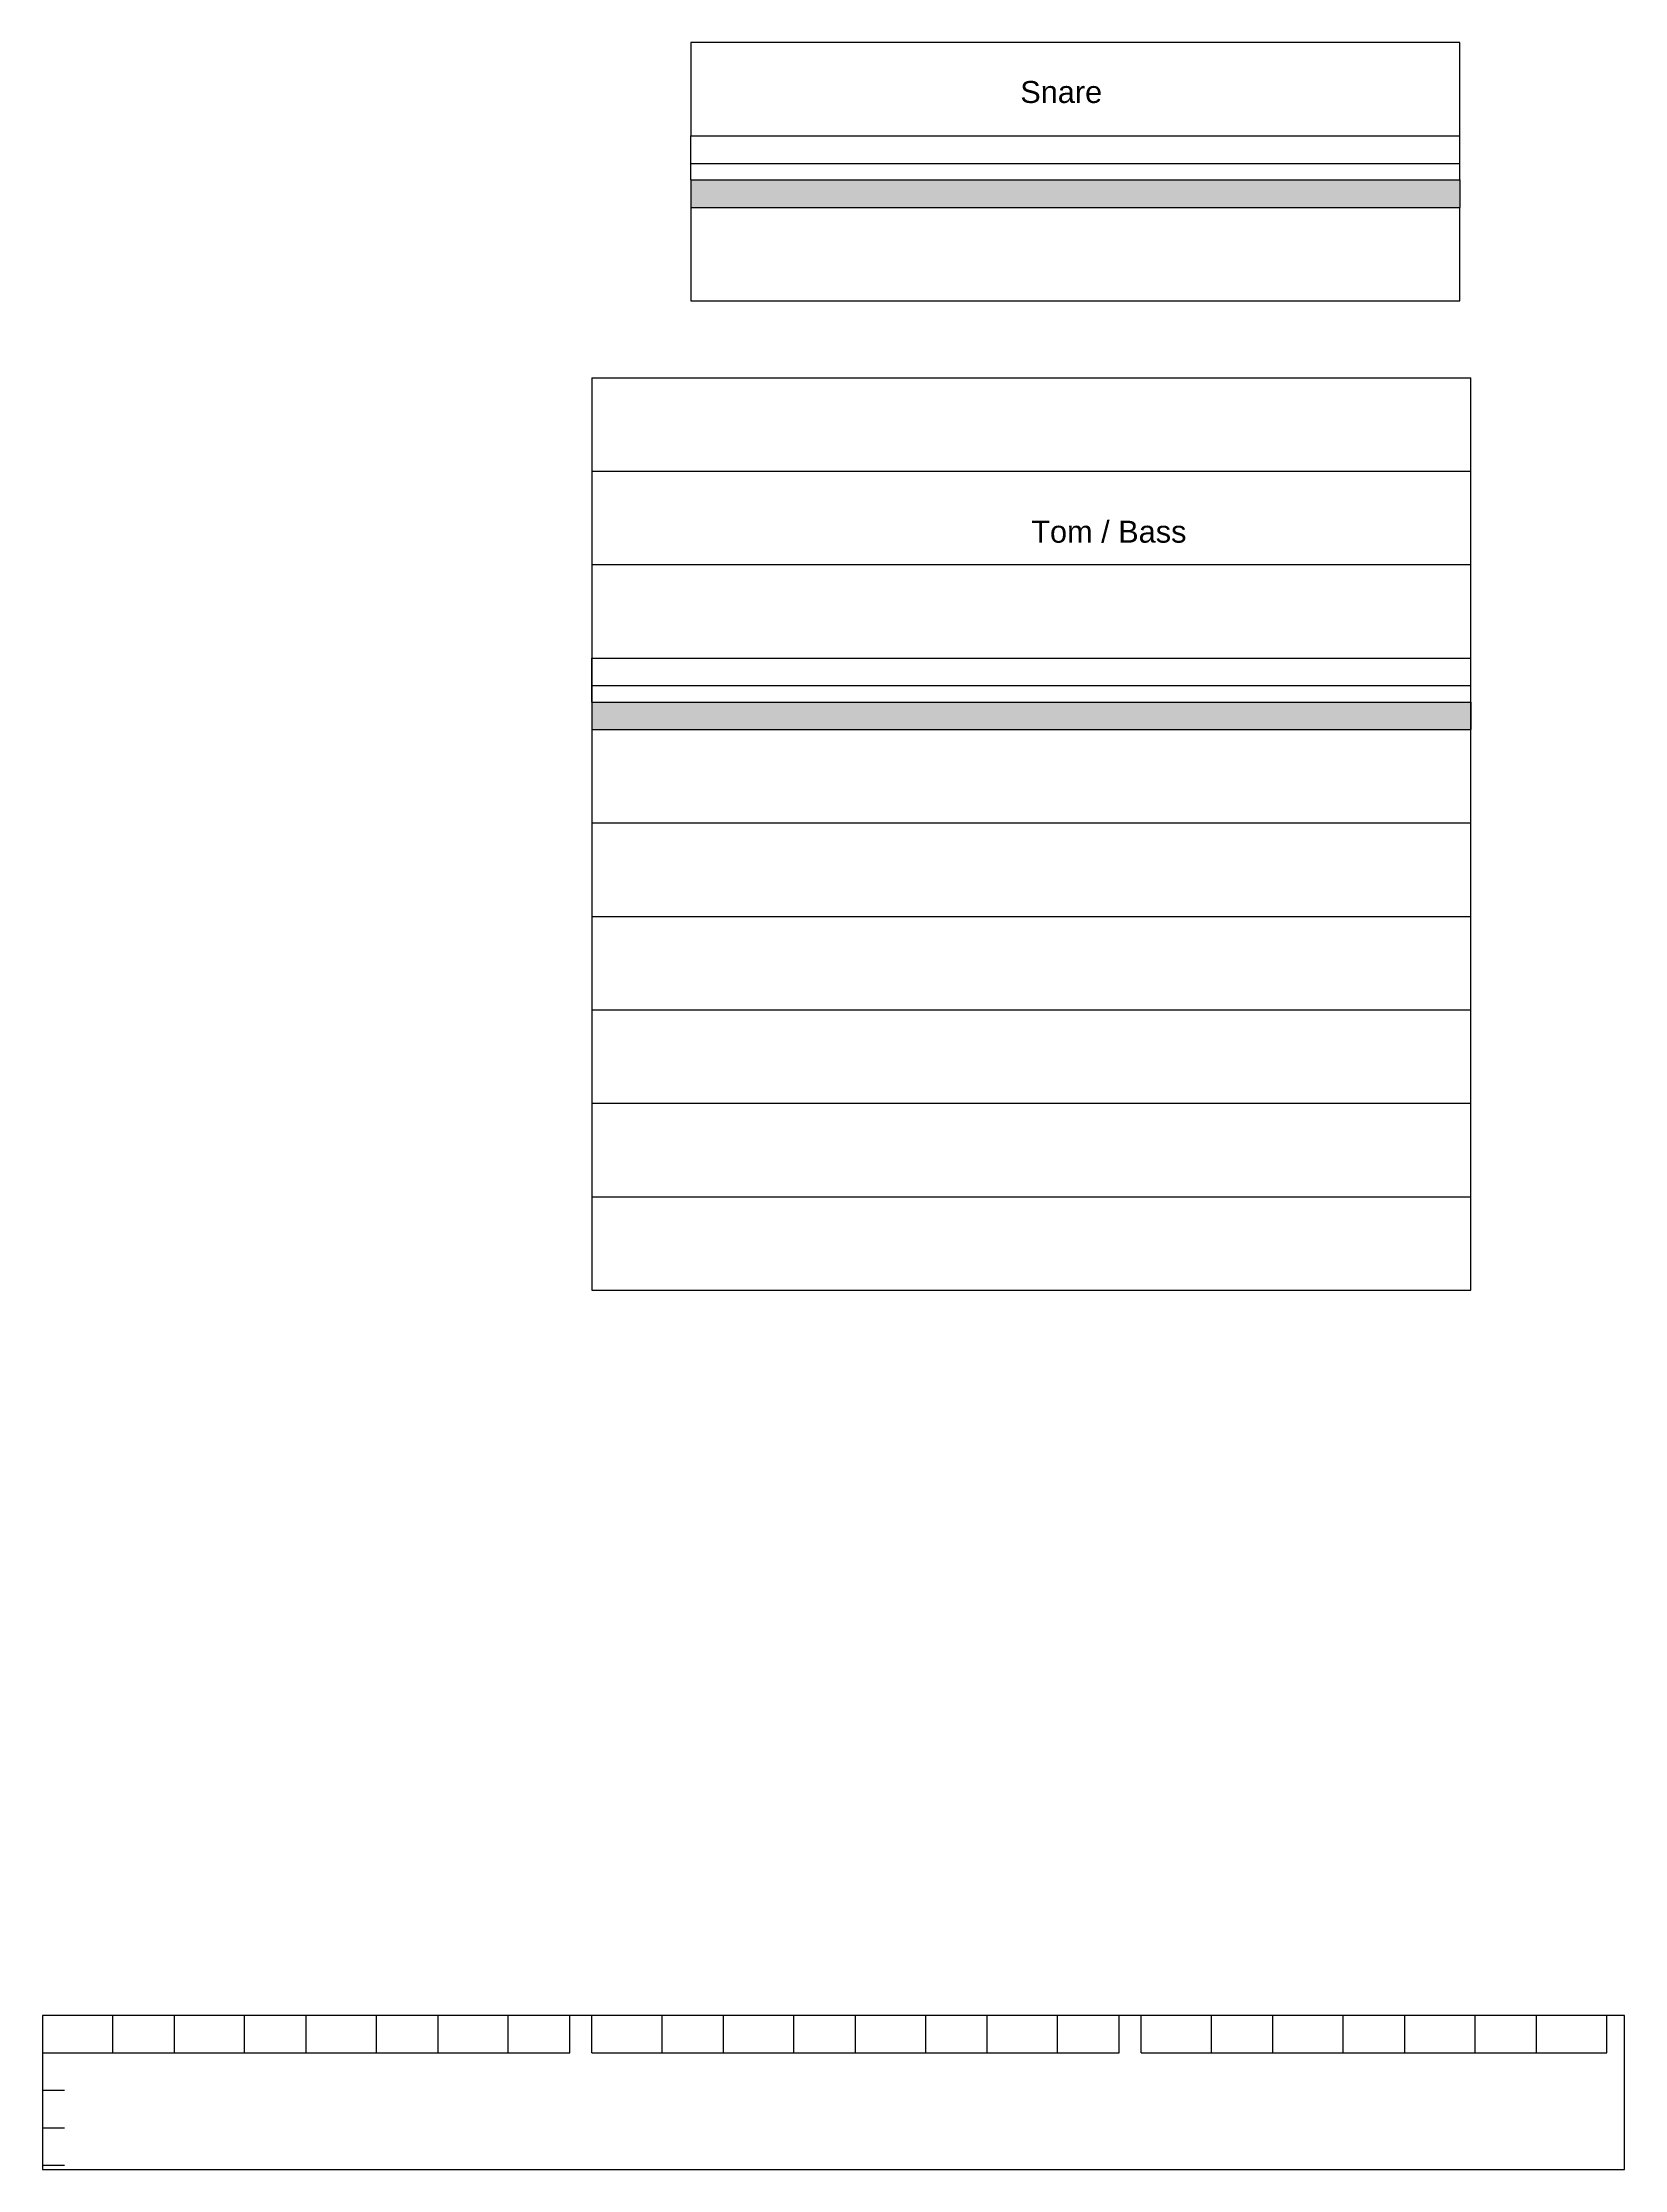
# Model space of a CAD drawing. Header units: millimetres. Extents: x 0 to 144, y 0 to 194.
import ezdxf

# ---------------------------------------------------------------- set-up
doc = ezdxf.new("R2010")
doc.units = ezdxf.units.MM
doc.layers.get('0').update_dxf_attribs({"linetype": 'CONTINUOUS', "lineweight": 25, "true_color": 0x000000})
doc.styles.add('textstyle0', font='')
doc.styles.add('textstyle1', font='')
doc.styles.get('textstyle0').set_extended_font_data('Liberation Sans')
doc.styles.get('textstyle1').set_extended_font_data('Liberation Sans')

msp = doc.modelspace()

# ---------------------------------------------------------------- hatches: boundary and pattern name
at = {"true_color": 0xa0a0a4}
for points in [[(59, 181), (129, 181), (129, 178.5), (129, 178.5), (59, 178.5)], [(50, 133.5), (130, 133.5), (130, 131), (130, 131), (50, 131)]]:
    msp.add_hatch(color=252, dxfattribs=at).paths.add_polyline_path(points)

# ---------------------------------------------------------------- linework, layer by layer
for p, q in [((129, 193.5), (59, 193.5)), ((59, 193.5), (59, 185)), ((129, 185), (129, 193.5)), ((59, 185), (129, 185)), ((59, 182.5), (59, 185)), ((59, 185), (59, 185)), ((129, 182.5), (129, 185)), ((129, 185), (129, 185)), ((59, 182.5), (129, 182.5)), ((59, 181), (59, 182.5)), ((59, 182.5), (59, 182.5)), ((129, 181), (129, 182.5)), ((129, 182.5), (129, 182.5)), ((129, 182.5), (129, 182.5)), ((59, 181), (129, 181)), ((59, 181), (59, 178.5)), ((129, 181), (129, 178.5)), ((59, 178.5), (59, 170)), ((59, 178.5), (129, 178.5)), ((129, 170), (129, 178.5)), ((129, 178.5), (129, 178.5)), ((59, 170), (129, 170)), ((50, 163), (50, 80)), ((50, 163), (130, 163)), ((130, 80), (130, 163)), ((50, 154.5), (130, 154.5)), ((50, 146), (130, 146)), ((50, 137.5), (130, 137.5)), ((50, 135), (50, 137.5)), ((50, 137.5), (50, 137.5)), ((130, 135), (130, 137.5)), ((130, 137.5), (130, 137.5)), ((50, 135), (130, 135)), ((50, 133.5), (50, 135)), ((50, 135), (50, 135)), ((130, 133.5), (130, 135)), ((130, 135), (130, 135)), ((130, 135), (130, 135)), ((50, 133.5), (130, 133.5)), ((50, 133.5), (50, 131)), ((130, 133.5), (130, 131)), ((50, 131), (130, 131)), ((130, 131), (130, 131)), ((50, 122.5), (130, 122.5)), ((50, 114), (130, 114)), ((50, 105.5), (130, 105.5)), ((50, 97), (130, 97)), ((50, 88.5), (130, 88.5)), ((50, 80), (130, 80)), ((144, 14), (0, 14)), ((0, 14), (0, 0)), ((6.4, 10.6), (6.4, 14)), ((6.4, 14), (6.4, 14)), ((12, 10.6), (12, 14)), ((12, 14), (12, 14)), ((18.4, 10.6), (18.4, 14)), ((24, 10.6), (24, 14)), ((30.4, 10.6), (30.4, 14)), ((36, 10.6), (36, 14)), ((42.4, 10.6), (42.4, 14)), ((48, 10.6), (48, 14)), ((50, 10.6), (50, 14)), ((56.4, 10.6), (56.4, 14)), ((56.4, 14), (56.4, 14)), ((62, 10.6), (62, 14)), ((62, 14), (62, 14)), ((68.4, 10.6), (68.4, 14)), ((74, 10.6), (74, 14)), ((80.4, 10.6), (80.4, 14)), ((86, 10.6), (86, 14)), ((92.4, 10.6), (92.4, 14)), ((98, 10.6), (98, 14)), ((100, 10.6), (100, 14)), ((106.4, 10.6), (106.4, 14)), ((106.4, 14), (106.4, 14)), ((112, 10.6), (112, 14)), ((112, 14), (112, 14)), ((118.4, 10.6), (118.4, 14)), ((124, 10.6), (124, 14)), ((130.4, 10.6), (130.4, 14)), ((136, 10.6), (136, 14)), ((142.4, 10.6), (142.4, 14)), ((144, 0), (144, 14)), ((0, 10.6), (6.4, 10.6)), ((6.4, 10.6), (12, 10.6)), ((12, 10.6), (18.4, 10.6)), ((18.4, 10.6), (24, 10.6)), ((24, 10.6), (30.4, 10.6)), ((30.4, 10.6), (36, 10.6)), ((36, 10.6), (42.4, 10.6)), ((42.4, 10.6), (48, 10.6)), ((50, 10.6), (56.4, 10.6)), ((56.4, 10.6), (62, 10.6)), ((62, 10.6), (68.4, 10.6)), ((68.4, 10.6), (74, 10.6)), ((74, 10.6), (80.4, 10.6)), ((80.4, 10.6), (86, 10.6)), ((86, 10.6), (92.4, 10.6)), ((92.4, 10.6), (98, 10.6)), ((100, 10.6), (106.4, 10.6)), ((106.4, 10.6), (112, 10.6)), ((112, 10.6), (118.4, 10.6)), ((118.4, 10.6), (124, 10.6)), ((124, 10.6), (130.4, 10.6)), ((130.4, 10.6), (136, 10.6)), ((136, 10.6), (142.4, 10.6)), ((0, 7.2), (2, 7.2)), ((0, 3.8), (2, 3.8)), ((0, 0.4), (2, 0.4)), ((0, 0), (144, 0))]:
    msp.add_line(p, q)

# ---------------------------------------------------------------- texts
at = {"char_height": 1, "attachment_point": 1}
for s, insert, style in [('\\H2;Snare', (89, 190), 'textstyle0'), ('\\H2;Tom / Bass', (90, 150), 'textstyle1')]:
    msp.add_mtext(s, dxfattribs=dict(at, insert=insert, style=style))

doc.saveas('drawing.dxf')
